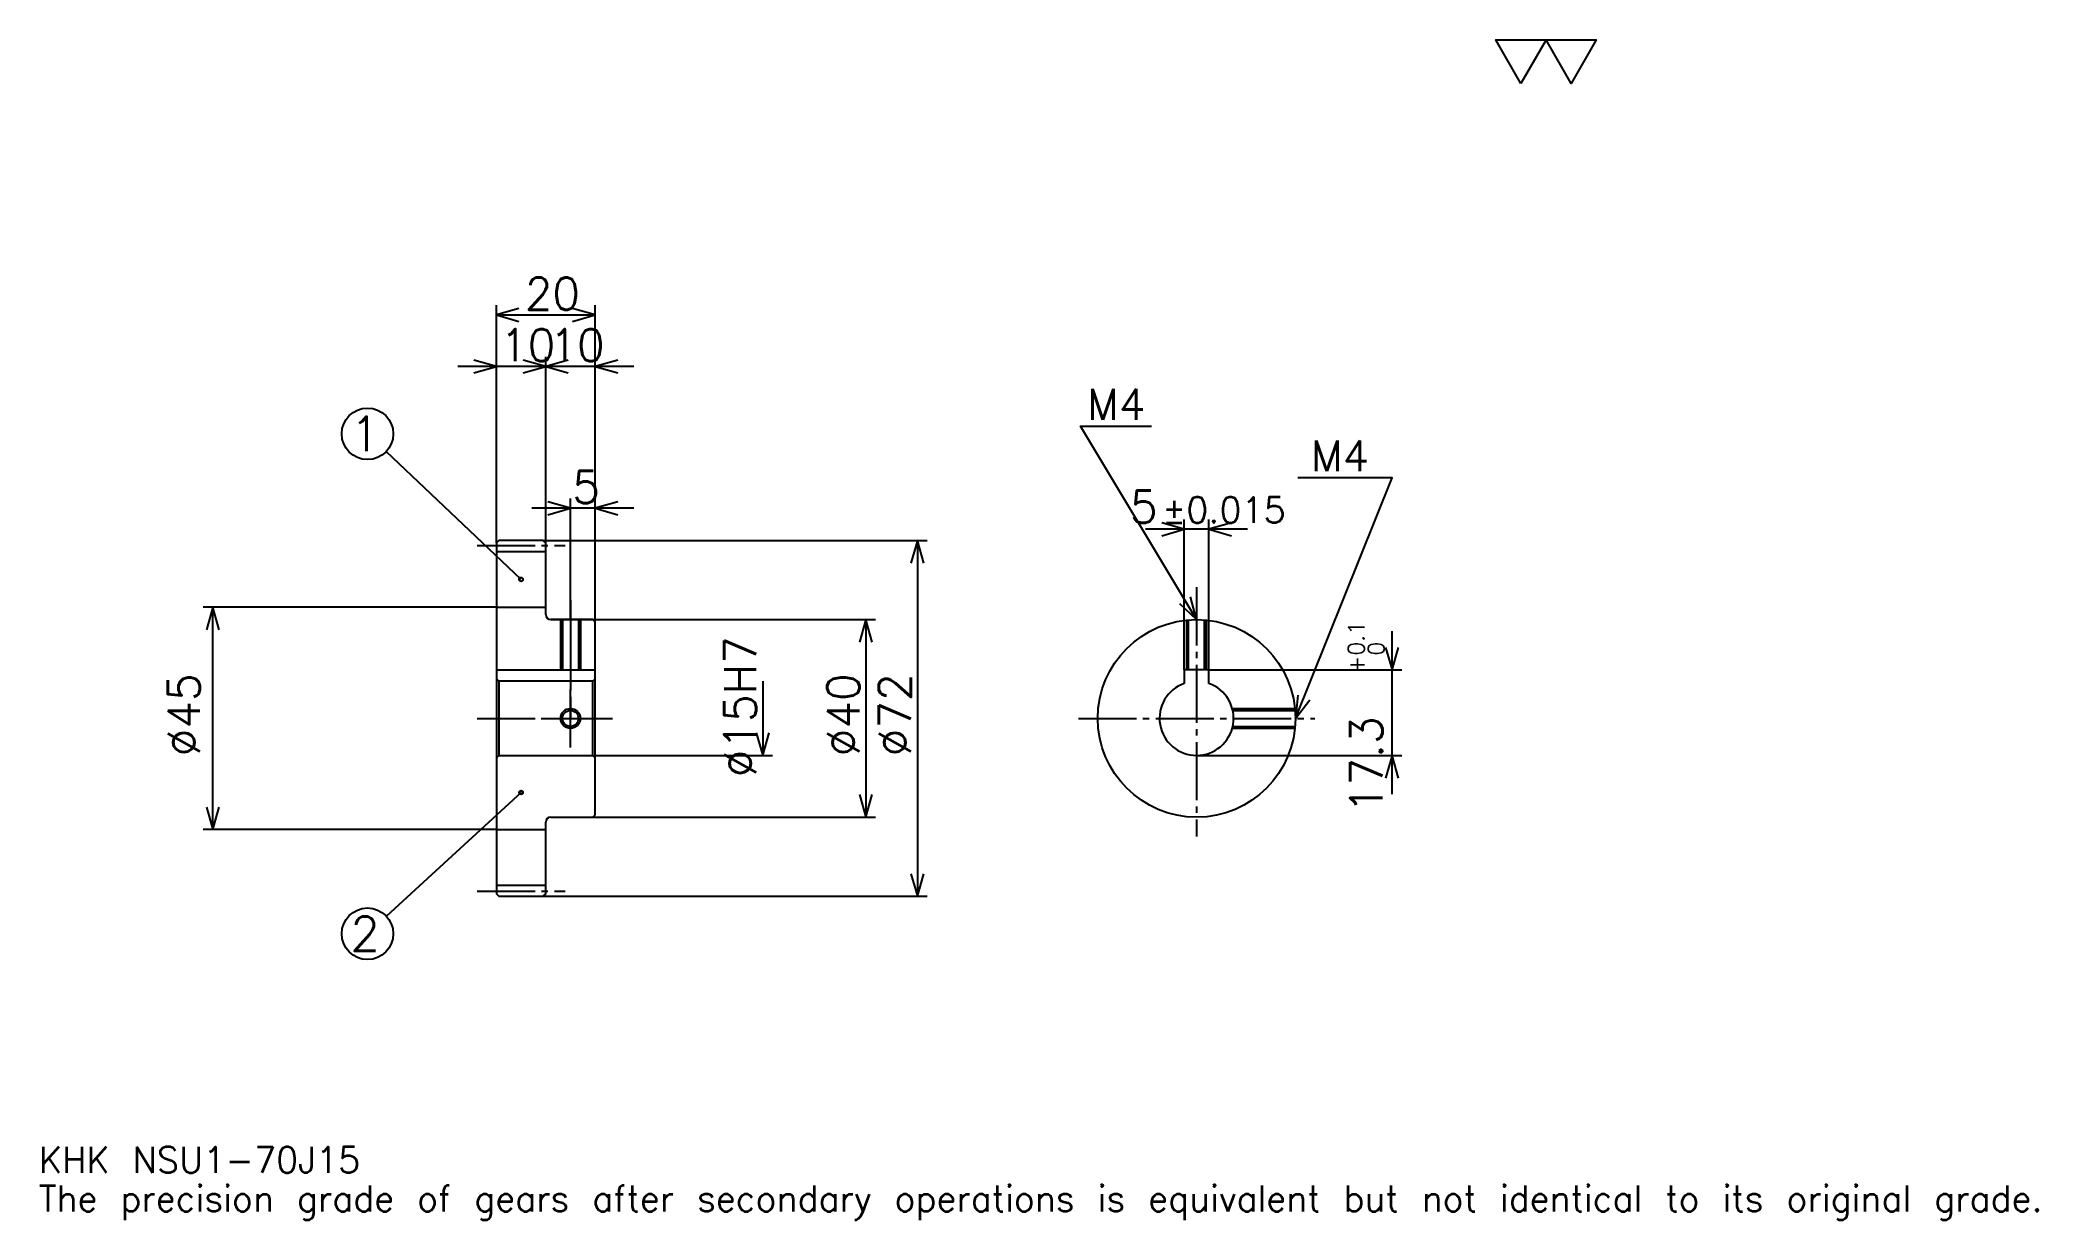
# Model space of a CAD drawing. Extents: x 13 to 418, y 5 to 244.
import ezdxf

# ---------------------------------------------------------------- set-up
doc = ezdxf.new("R2010")
doc.units = 0
doc.linetypes.add('DASHDOT', pattern=[15.652174, 11.73913, -1.304348, 1.304348, -1.304348])
doc.layers.get('0').update_dxf_attribs({"linetype": 'CONTINUOUS'})
doc.layers.add('DASHDOT', color=6, linetype='DASHDOT')
doc.styles.add('KANJI', font='TXT', dxfattribs={"bigfont": 'BIGFONT'})

msp = doc.modelspace()

# ---------------------------------------------------------------- linework, layer by layer
at = {"color": 5}
for p, q in [((105.652168, 142.304352), (105.652168, 189.91304)), ((105.652168, 187.956512), (125.652168, 187.956512)), ((125.652168, 142.304352), (125.652168, 189.91304)), ((115.652168, 142.304352), (115.652168, 179.478256)), ((123.478256, 177.521729), (97.82608, 177.521729)), ((133.478256, 177.521729), (107.82608, 177.521729)), ((110.652168, 134.429352), (83.352112, 160.302353)), ((120.652168, 142.304352), (120.652168, 150.782608)), ((133.478256, 148.82608), (112.82608, 148.82608)), ((244.891296, 116.104347), (244.891296, 146.521729)), ((249.891296, 116.104347), (249.891296, 146.521729)), ((105.652168, 141.804352), (105.652168, 142.304352)), ((115.152168, 142.304352), (125.652168, 142.304352)), ((115.652168, 141.804352), (115.652168, 142.304352)), ((120.652168, 126.304344), (120.652168, 142.304352)), ((120.652168, 126.304344), (120.652168, 142.304352)), ((125.652168, 142.304352), (192.82608, 142.304352)), ((125.652168, 125.804344), (125.652168, 142.304352)), ((190.869568, 142.304352), (190.869568, 70.304344)), ((257.717377, 144.565216), (237.065216, 144.565216)), ((105.652168, 128.804352), (46.304344, 128.804352)), ((48.260864, 83.804344), (48.260864, 128.804352)), ((116.652168, 126.304344), (125.652168, 126.304344)), ((125.652168, 126.304344), (182.391296, 126.304344)), ((180.434784, 126.304344), (180.434784, 86.304344)), ((286.956512, 90.978256), (286.956512, 123.930435)), ((159.565216, 113.804344), (159.565216, 98.804344)), ((249.891296, 116.104347), (288.913055, 116.104347)), ((125.652168, 98.804344), (161.521729, 98.804344)), ((247.391296, 98.804344), (288.913055, 98.804344)), ((110.652168, 91.304344), (83.405655, 66.248985)), ((116.652168, 86.304344), (125.652168, 86.304344)), ((125.652168, 86.304344), (182.391296, 86.304344)), ((105.652168, 83.804344), (46.304344, 83.804344)), ((115.152168, 70.304344), (125.652168, 70.304344)), ((125.652168, 70.304344), (192.82608, 70.304344))]:
    msp.add_line(p, q, dxfattribs=at)
at = {"color": 4}
for p, q in [((105.652168, 140.054352), (115.652168, 140.054352)), ((105.652168, 128.804352), (115.652168, 128.804352)), ((105.652168, 116.104347), (125.652168, 116.104347)), ((106.152168, 113.804344), (106.152168, 98.804344)), ((125.152168, 113.804344), (125.652168, 114.304344)), ((125.152168, 98.804344), (125.652168, 98.304344)), ((105.652168, 83.804344), (115.652168, 83.804344)), ((105.652168, 72.554344), (115.652168, 72.554344))]:
    msp.add_line(p, q, dxfattribs=at)
at = {"color": 7}
msp.add_lwpolyline([(313.043488, 234.782608), (307.956543, 243.600006), (328.304352, 243.600006), (323.217407, 234.782608), (318.130432, 243.600006), (313.043488, 234.782608)], dxfattribs=at)
at = {"color": 5}
for points in [[(110.217384, 189.260864), (105.652168, 187.956512), (110.217384, 186.652176)], [(121.086952, 186.652176), (125.652168, 187.956512), (121.086952, 189.260864)], [(101.086952, 176.217392), (105.652168, 177.521729), (101.086952, 178.82608)], [(111.086952, 176.217392), (115.652168, 177.521729), (111.086952, 178.82608)], [(120.217384, 178.82608), (115.652168, 177.521729), (120.217384, 176.217392)], [(130.217392, 178.82608), (125.652168, 177.521729), (130.217392, 176.217392)], [(247.391296, 126.304344), (223.91304, 165.434784), (238.260864, 165.434784)], [(267.391296, 106.304344), (286.956512, 155), (267.913055, 155)], [(116.086952, 147.521729), (120.652168, 148.82608), (116.086952, 150.130432)], [(130.217392, 150.130432), (125.652168, 148.82608), (130.217392, 147.521729)], [(240.32608, 143.260864), (244.891296, 144.565216), (240.32608, 145.869568)], [(254.456512, 145.869568), (249.891296, 144.565216), (254.456512, 143.260864)], [(192.173904, 137.73912), (190.869568, 142.304352), (189.565216, 137.73912)], [(243.924042, 129.547913), (247.391296, 126.304344), (246.16098, 130.890076)], [(49.565212, 124.239128), (48.260864, 128.804352), (46.956516, 124.239128)], [(181.73912, 121.739128), (180.434784, 126.304344), (179.130432, 121.739128)], [(285.652161, 120.669563), (286.956512, 116.104347), (288.260864, 120.669563)], [(267.882996, 111.026711), (267.391296, 106.304344), (270.303619, 110.054146)], [(158.260864, 103.36956), (159.565216, 98.804344), (160.869568, 103.36956)], [(288.260864, 94.239128), (286.956512, 98.804344), (285.652161, 94.239128)], [(179.130432, 90.86956), (180.434784, 86.304344), (181.73912, 90.86956)], [(46.956516, 88.36956), (48.260864, 83.804344), (49.565212, 88.36956)], [(189.565216, 74.86956), (190.869568, 70.304344), (192.173904, 74.86956)]]:
    msp.add_lwpolyline(points, dxfattribs=at)
at = {"color": 4}
for points in [[(115.652168, 127.304344), (115.652168, 141.804352), (115.152168, 142.304352), (106.152168, 142.304352), (105.652168, 141.804352), (105.652168, 98.304344)], [(116.652168, 86.304344), (125.152168, 86.304344), (125.652168, 86.804344), (125.652168, 125.804344), (125.152168, 126.304344), (116.652168, 126.304344)], [(118.652168, 126.304344), (118.652168, 116.104347)], [(119.032166, 126.304344), (119.032166, 116.104347)], [(122.272171, 126.304344), (122.272171, 116.104347)], [(122.652168, 126.304344), (122.652168, 116.104347)], [(245.391296, 116.104347), (245.391296, 126.204094)], [(245.771301, 116.104347), (245.771301, 126.238625)], [(249.011292, 116.104347), (249.011292, 126.238625)], [(249.391296, 116.104347), (249.391296, 126.204094)], [(105.652168, 98.304344), (106.152168, 98.804344), (125.152168, 98.804344), (125.152168, 113.804344), (106.152168, 113.804344), (105.652168, 114.304344)], [(249.891296, 113.375412), (249.891296, 116.104347), (244.891296, 116.104347), (244.891296, 113.375412)], [(254.61972, 108.304344), (267.291046, 108.304344)], [(254.714264, 107.924347), (267.325592, 107.924347)], [(254.61972, 104.304344), (267.291046, 104.304344)], [(254.714264, 104.684341), (267.325592, 104.684341)], [(105.652168, 98.304344), (105.652168, 70.804344), (106.152168, 70.304344), (115.152168, 70.304344), (115.652168, 70.804344), (115.652168, 85.304344)]]:
    msp.add_lwpolyline(points, dxfattribs=at)
at = {"color": 5}
for centre, radius in [((79.565216, 163.891296), 5.217391), ((110.652168, 134.429352), 0.391304), ((110.652168, 91.304344), 0.391304), ((79.565216, 62.717388), 5.217391)]:
    msp.add_circle(centre, radius, dxfattribs=at)
at = {"color": 4}
for centre, radius in [((247.391296, 106.304344), 20), ((120.652168, 106.304344), 1.62)]:
    msp.add_circle(centre, radius, dxfattribs=at)
at = {"color": 7}
msp.add_circle((120.652168, 106.304344), 2, dxfattribs=at)
at = {"color": 4}
for centre, radius, start, end in [((116.652168, 127.304344), 1, 180, 270), ((247.391296, 106.304344), 7.5, 109.47122094, 70.52877906), ((116.652168, 85.304344), 1, 90, 180)]:
    msp.add_arc(centre, radius, start, end, dxfattribs=at)
at = {"layer": 'DASHDOT', "color": 7}
for p, q in [((101.739128, 141.304352), (119.565208, 141.304352)), ((247.391296, 132.82608), (247.391296, 82.391296)), ((120.652168, 126.304344), (120.652168, 106.304344)), ((101.739128, 106.304344), (129.565216, 106.304344)), ((223.478256, 106.304344), (271.304352, 106.304344)), ((101.739128, 71.304344), (119.565208, 71.304344))]:
    msp.add_line(p, q, dxfattribs=at)
for points in [[(120.652168, 130.217392), (120.652168, 112.191299)], [(120.652168, 100.391304), (120.652168, 112.217384)], [(114.73912, 106.304344), (126.565216, 106.304344)]]:
    msp.add_lwpolyline(points, dxfattribs=at)

# ---------------------------------------------------------------- texts
at = {"color": 7, "style": 'KANJI'}
for s, height, p in [('20', 6.521739, (111.41304, 189)), ('10', 6.521739, (106.41304, 178.565216)), ('10', 6.521739, (116.41304, 178.565216)), ('M4', 6.26087, (225.217377, 166.739136)), ('1', 6.956522, (76.086952, 160.41304)), ('M4', 6.26087, (270.521729, 156.304352)), ('5', 6.521739, (121.0326, 149.869568)), ('5', 6.521739, (233.929138, 145.869568)), ('%%p0.015', 5.217391, (240.384857, 145.869568)), ('2', 6.956522, (76.086952, 59.239128)), ('KHK NSU1-70J15', 5.217391, (13.043478, 14.347826)), ('The precision grade of gears after secondary operations is equivalent but not identical to its original grade.', 5.217391, (13.043478, 6.521739))]:
    msp.add_text(s, height=height, dxfattribs=at).set_placement(p)
for s, height, p in [('%%c15H7', 6.521739, (158.260864, 94.402168)), ('0.1', 3.26087, (281.347839, 119.009369)), ('0', 3.26087, (285.391296, 119.009369)), ('+', 3.26087, (281.347839, 115.357201)), ('%%c45', 6.521739, (45.652168, 98.641304)), ('%%c40', 6.521739, (179.130432, 98.641296)), ('%%c72', 6.521739, (189.565216, 98.641296)), ('17.3', 6.521739, (285, 87.128525))]:
    msp.add_text(s, height=height, rotation=90, dxfattribs=at).set_placement(p)

doc.saveas('drawing.dxf')
